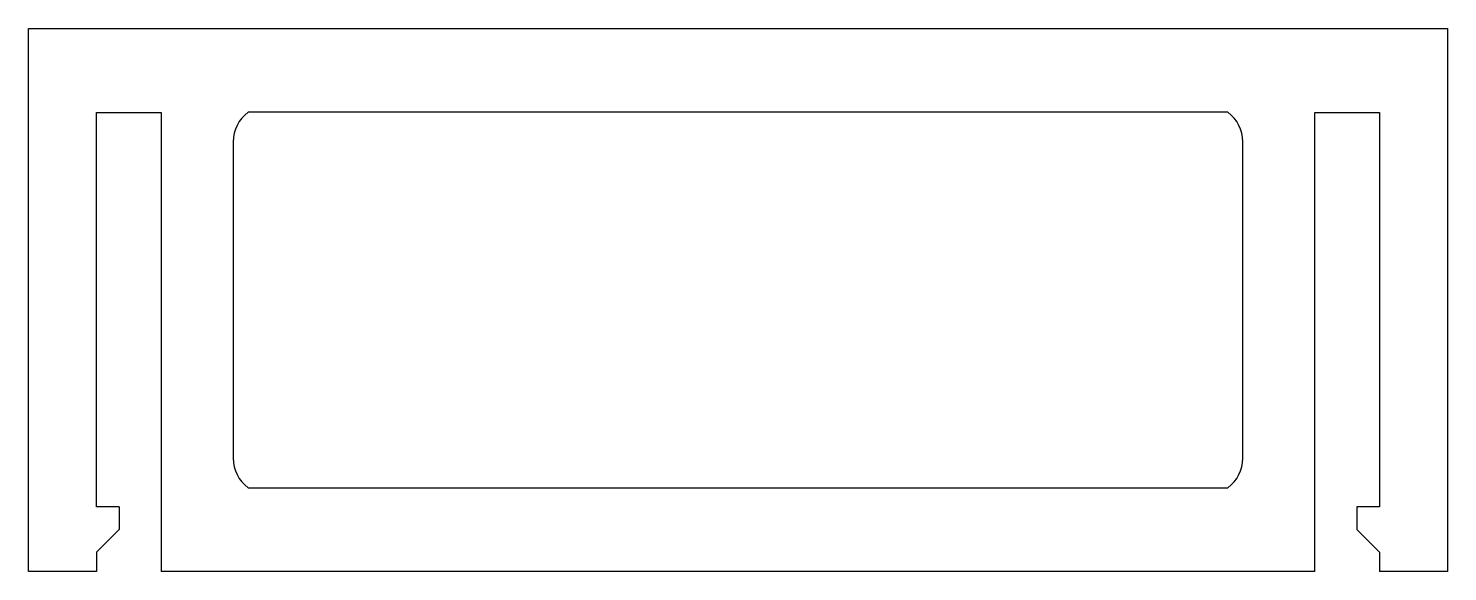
# Model space of a CAD drawing. Header units: millimetres. Extents: x -5.8 to 56.6, y -26.3 to -2.4.
import ezdxf

# ---------------------------------------------------------------- set-up
doc = ezdxf.new("R2010")
doc.units = ezdxf.units.MM

msp = doc.modelspace()

# ---------------------------------------------------------------- linework, layer by layer
at = {"color": 7, "linetype": 'Continuous', "lineweight": 25}
for p, q in [((-5.85, -26.293), (-5.85, -2.405)), ((-5.85, -2.405), (56.65, -2.405)), ((56.65, -2.405), (56.65, -26.293)), ((-2.85, -6.105), (0, -6.105)), ((-2.85, -23.443), (-2.85, -6.105)), ((0, -6.105), (0, -26.293)), ((46.975, -6.094), (3.825, -6.094)), ((50.8, -6.105), (53.65, -6.105)), ((50.8, -26.293), (50.8, -6.105)), ((53.65, -6.105), (53.65, -23.443)), ((3.175, -7.394), (3.175, -21.304)), ((47.625, -21.304), (47.625, -7.394)), ((3.825, -22.604), (46.975, -22.604)), ((-1.85, -23.443), (-2.85, -23.443)), ((-1.85, -23.443), (-1.85, -24.443)), ((52.65, -23.443), (52.65, -24.443)), ((53.65, -23.443), (52.65, -23.443)), ((-1.85, -24.443), (-2.85, -25.443)), ((52.65, -24.443), (53.65, -25.443)), ((-2.85, -25.443), (-2.85, -26.293)), ((53.65, -25.443), (53.65, -26.293)), ((-2.85, -26.293), (-5.85, -26.293)), ((50.8, -26.293), (0, -26.293)), ((56.65, -26.293), (53.65, -26.293))]:
    msp.add_line(p, q, dxfattribs=at)
for centre, start, end in [((4.8, -7.394), 126.8699, 180), ((46, -7.394), 0, 53.1301), ((4.8, -21.304), 180, 233.1301), ((46, -21.304), 306.8699, 0)]:
    msp.add_arc(centre, 1.625, start, end, dxfattribs=at)

doc.saveas('drawing.dxf')
